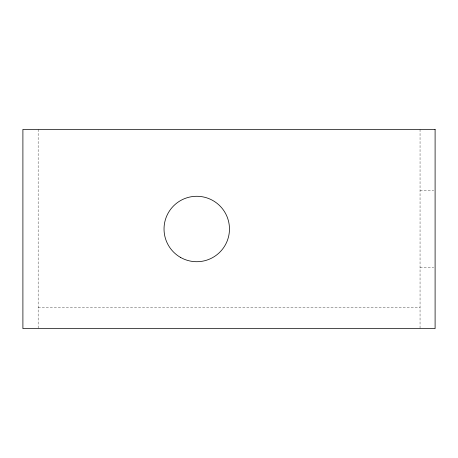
<?xml version="1.0" encoding="UTF-8"?>
<svg xmlns="http://www.w3.org/2000/svg" width="458" height="458" viewBox="0 0 458 458"><rect width="100%" height="100%" fill="white"/><g stroke="black" fill="none" stroke-linecap="round" stroke-linejoin="round"><path stroke-width="0.34" stroke-dasharray="2.29 1.72" d="M420.049 190.454L433.732 190.454M420.049 267.546L433.732 267.546M38.157 307.244L420.049 307.244M420.049 129.391L420.049 328.609M38.157 129.391L38.157 328.609"/><path stroke-width="0.69" d="M435.1 129.391L22.9 129.391L22.9 328.609L435.1 328.609L435.1 129.391M180.389 257.333A32.718 32.718 0 0 0 229.464 229A32.718 32.718 0 0 0 180.389 200.667A32.718 32.718 0 0 0 180.389 257.333"/></g></svg>
